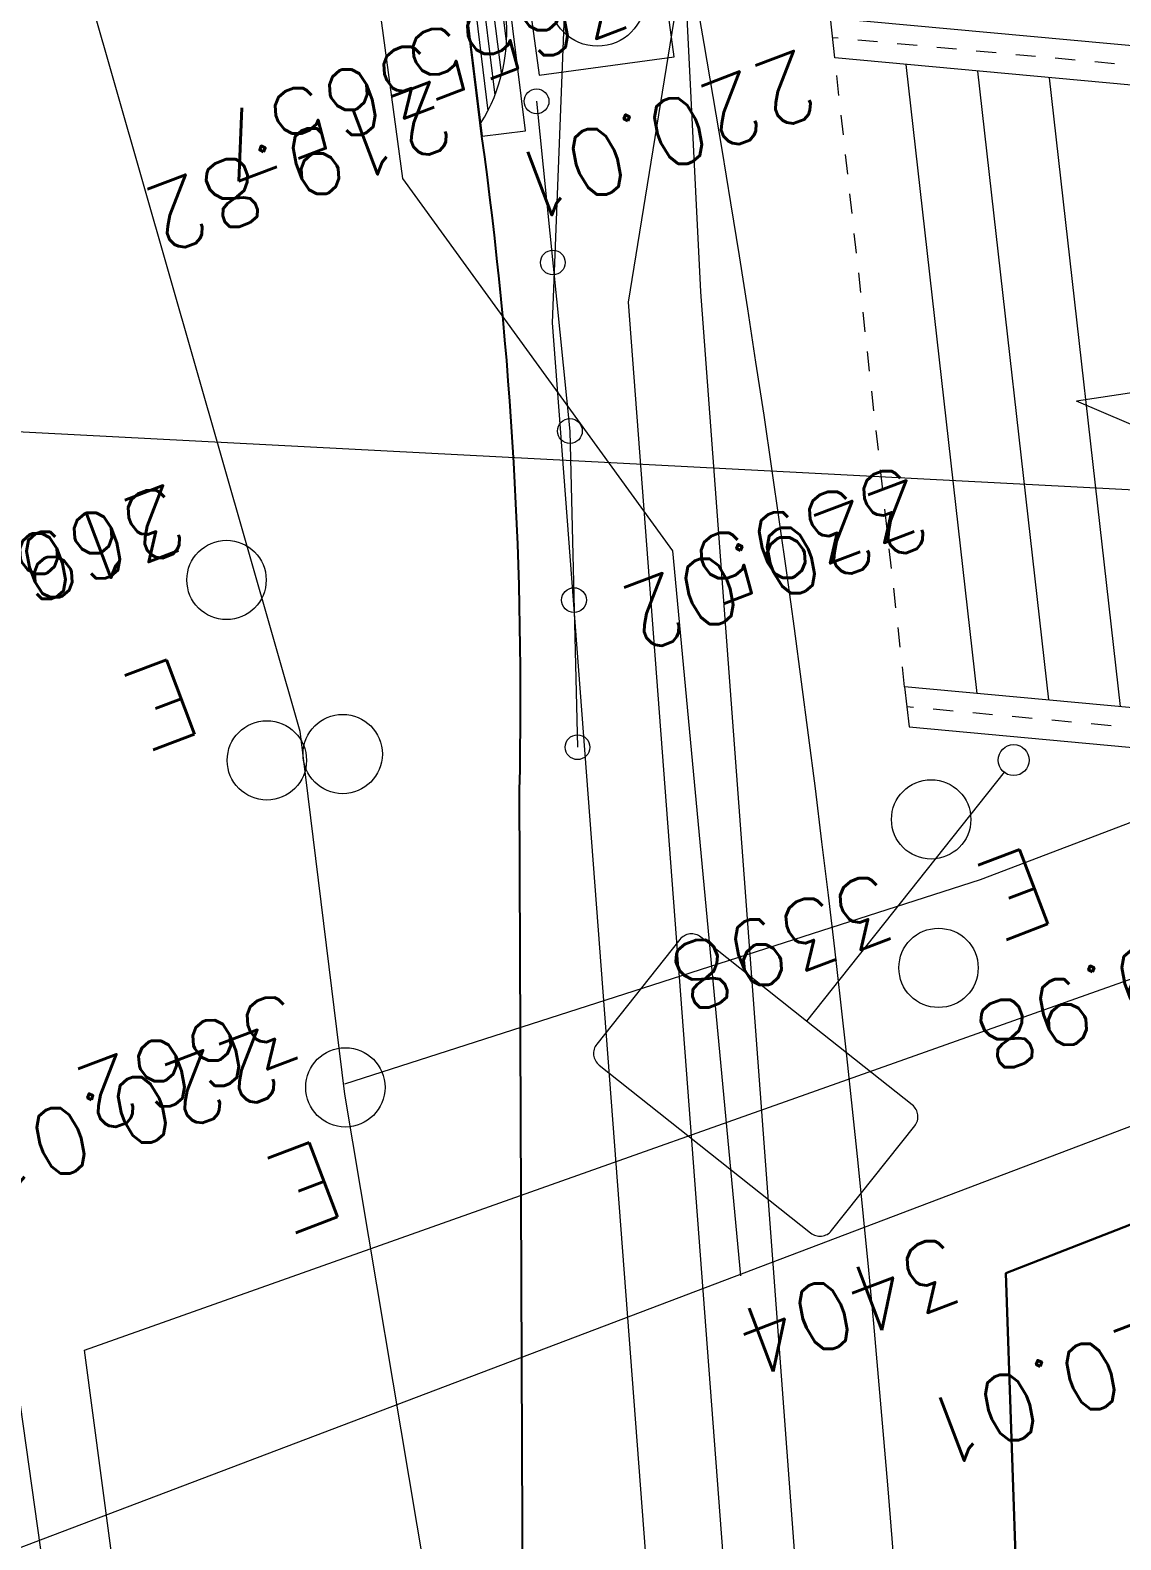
# Model space of a CAD drawing. Header units: metres. Extents: x 1838950 to 1842843, y 5171318 to 5174224.
# Drawn here: x 1841067.5 to 1841073, y 5171581.78 to 5171589.39 of the extents above; entities that cross this region are included whole.
import ezdxf

# ---------------------------------------------------------------- set-up
doc = ezdxf.new("R2010")
doc.units = ezdxf.units.M
doc.header["$LTSCALE"] = 0.0254
doc.header["$PDMODE"] = 1
doc.header["$PDSIZE"] = -2
doc.linetypes.add('L16', pattern=[1.476378, 1.181102, -0.295276])
doc.layers.get('0').update_dxf_attribs({"lineweight": 18})
for name, color, linetype, lineweight, true_color in [('AEP_SSL', 4, 'Continuous', 18, 0x00ffff), ('CAB_SSL', 7, 'Continuous', 18, 0x800000), ('EDF_SSL', 1, 'Continuous', 18, 0xff0000), ('GAZ_SSL', 7, 'Continuous', 18, 0xff6600), ('SA - CAB-réso', 7, 'Continuous', 18, 0x800000), ('TELECOM_SSL', 3, 'Continuous', 18, 0x00ff00)]:
    doc.layers.add(name, color=color, linetype=linetype, lineweight=lineweight, true_color=true_color)
for name, color, linetype, lineweight in [('Fond topo - ASS', 8, 'Continuous', 18), ('Fond topo - BAT_ANN', 8, 'Continuous', 18), ('Fond topo - CLO_LEG', 8, 'Continuous', 18), ('Fond topo - CLO_MUR', 8, 'Continuous', 18), ('Fond topo - EAU', 8, 'Continuous', 18), ('Fond topo - EAU_TXT', 8, 'Continuous', 18), ('Fond topo - N', 8, 'Continuous', 15), ('Fond topo - P', 8, 'Continuous', 50), ('Fond topo - SIG', 8, 'Continuous', 20), ('Fond topo - SOL', 8, 'Continuous', 18), ('Fond topo - VOI', 8, 'Continuous', 25), ('Fond topo - Z_500', 8, 'Continuous', 9), ('Général', 7, 'Continuous', 5)]:
    doc.layers.add(name, color=color, linetype=linetype, lineweight=lineweight)
doc.styles.add('Simplex', font='simplex_.ttf')

# ---------------------------------------------------------------- blocks, each defined once
blk = doc.blocks.new('ASS01-4')
at = {"flags": 128}
blk.add_lwpolyline([(0.499143, -0.5), (0.499143, 0.499143), (-0.5, 0.499143), (-0.5, -0.5)], close=True, dxfattribs=at)
for radius in [0.35, 0.01]:
    blk.add_circle((0, 0), radius)
blk = doc.blocks.new('ASS06-4')
at = {"color": 7}
for p, q in [((-0.1294, 0.1461), (0, 0.1461)), ((0, 0.1461), (0.1353, 0.1461)), ((-0.3328, 0.0731), (0, 0.0731)), ((-0.2549, 0.1096), (0, 0.1096)), ((0, 0.1096), (0.2608, 0.1096)), ((0, 0.0731), (0.3387, 0.0731)), ((-0.3925, 0.0365), (0, 0.0365)), ((0, 0.0365), (0.3984, 0.0365))]:
    blk.add_line(p, q, dxfattribs=at)
at = {"color": 7, "flags": 128}
blk.add_lwpolyline([(-0.5, 0), (0.5, 0), (0.5, 0.18), (-0.5, 0.18)], close=True, dxfattribs=at)
blk.add_lwpolyline([(0.4471, 0, 0.173348), (0.0029, 0.1588, 0.173348), (-0.4412, 0)], format="xyb", dxfattribs=at)
blk = doc.blocks.new('ESC01-4')
for p, q in [((1.257547, 0.126415), (1.7, 0)), ((1.338104, 0), (0, 0)), ((1.257547, -0.126415), (1.7, 0))]:
    blk.add_line(p, q)
blk = doc.blocks.new('CLOLEG-4')
blk.add_circle((0, 0), 0.0625)
blk = doc.blocks.new('EAU03-4')
blk.add_circle((0, 0), 0.2)
blk = doc.blocks.new('EAU99-4')
at = {"insert": (0, 0), "char_height": 0.4014, "attachment_point": 5, "line_spacing_factor": 1.128203, "style": 'Simplex'}
blk.add_mtext('E', dxfattribs=at)
blk = doc.blocks.new('PTOPO-4')
at = {"color": 7, "linetype": 'Continuous', "lineweight": 5, "transparency": 33554687}
blk.add_point((0, 0), dxfattribs=at)
at = {"layer": 'Général', "color": 0, "flags": 1}
for tag in ['MAT', 'ALT']:
    blk.add_attdef(tag, (0, 0), '', height=0.00018, dxfattribs=at)
blk = doc.blocks.new('MOB01-4')
blk.add_line((0, 0.078125), (0, 1.679534))
at = {"linetype": 'Continuous', "flags": 128}
blk.add_lwpolyline([(0, 1.679534), (0.680858, 1.679534, 0.41421401), (0.755858, 1.754534), (0.755858, 2.428793, 0.41421401), (0.680858, 2.503793), (-0.680858, 2.503793, 0.41421401), (-0.755858, 2.428793), (-0.755858, 1.754534, 0.41421401), (-0.680858, 1.679534)], format="xyb", close=True, dxfattribs=at)
blk.add_circle((0, 0), 0.078125)

msp = doc.modelspace()

# ---------------------------------------------------------------- linework, layer by layer
at = {"layer": 'AEP_SSL', "flags": 128}
for points in [[(1841069.0826, 5171584.0743), (1841072.2882, 5171585.1052), (1841135.151, 5171609.084), (1841159.7174, 5171618.5482), (1841158.4403, 5171641.4887), (1841161.8744, 5171644.367), (1841178.83, 5171657.7065), (1841204.131, 5171677.8576), (1841211.9823, 5171684.9204), (1841209.128, 5171689.9213), (1841199.8153, 5171696.4363)], [(1841062.4884, 5171608.1073), (1841068.855, 5171585.8534), (1841069.0815, 5171584.0223), (1841070.7221, 5171574.2437), (1841073.1994, 5171544.5338), (1841074.9036, 5171520.1291)]]:
    msp.add_lwpolyline(points, dxfattribs=at)
at = {"layer": 'CAB_SSL', "flags": 128}
msp.add_lwpolyline([(1841060.9949, 5171587.6976), (1841082.4969, 5171586.5813), (1841110.7438, 5171597.4671), (1841139.3067, 5171608.3653), (1841156.5564, 5171636.0724)], dxfattribs=at)
at = {"layer": 'EDF_SSL', "linetype": 'Continuous', "flags": 128}
for points in [[(1841075.4717, 5171522.3738), (1841070.5131, 5171588.0165), (1841070.7847, 5171589.6947), (1841075.6776, 5171593.7661), (1841080.6876, 5171591.897), (1841086.0092, 5171592.3643), (1841109.7179, 5171601.8248), (1841124.6413, 5171607.855), (1841130.4241, 5171611.9628), (1841137.9396, 5171610.6957), (1841158.939, 5171618.4844), (1841159.3259, 5171635.436), (1841159.5361, 5171638.0372), (1841162.4685, 5171640.4323), (1841165.8972, 5171644.7241), (1841175.8732, 5171652.4859)], [(1841075.0888, 5171522.2704), (1841070.1302, 5171587.913), (1841070.3449, 5171593.4222), (1841069.6328, 5171600.1064)], [(1841075.7689, 5171522.3203), (1841070.8773, 5171588.0692), (1841070.5689, 5171594.2968), (1841058.8405, 5171593.0805), (1841051.999, 5171588.5846)], [(1841071.3939, 5171538.0157), (1841069.1306, 5171570.4726), (1841066.5594, 5171588.7587), (1841065.7522, 5171592.8166), (1841060.849, 5171591.727), (1841058.6044, 5171591.1604), (1841052.8512, 5171587.3249)], [(1841071.6402, 5171538.05), (1841069.3449, 5171570.8901), (1841067.7695, 5171582.7321), (1841085.5943, 5171589.0553)]]:
    msp.add_lwpolyline(points, dxfattribs=at)
at = {"layer": 'Fond topo - BAT_ANN'}
for p, q in [((1841072.2706, 5171586.0438), (1841071.9129, 5171589.2148)), ((1841072.632, 5171586.0105), (1841072.2743, 5171589.1815)), ((1841072.9935, 5171585.9771), (1841072.6357, 5171589.1482))]:
    msp.add_line(p, q, dxfattribs=at)
at = {"layer": 'Fond topo - CLO_LEG', "flags": 128}
msp.add_lwpolyline([(1841070.0491, 5171589.0293), (1841070.2173, 5171587.3667), (1841070.2556, 5171585.7725)], dxfattribs=at)
at = {"layer": 'Fond topo - CLO_MUR', "linetype": 'L16'}
for p, q in [((1841075.1543, 5171589.0168), (1841071.542, 5171589.3494)), ((1841075.535, 5171585.642), (1841071.9164, 5171585.9761))]:
    msp.add_line(p, q, dxfattribs=at)
at = {"layer": 'Fond topo - CLO_MUR', "flags": 128}
for points in [[(1841071.5533, 5171589.2479), (1841071.5308, 5171589.4508), (1841075.1428, 5171589.1183), (1841075.1657, 5171588.9153)], [(1841075.5236, 5171585.7435), (1841071.9051, 5171586.0776), (1841071.9277, 5171585.8746), (1841075.5465, 5171585.5405)]]:
    msp.add_lwpolyline(points, close=True, dxfattribs=at)
at = {"layer": 'Fond topo - SOL', "linetype": 'L16'}
msp.add_line((1841071.9051, 5171586.0776), (1841071.5533, 5171589.2479), dxfattribs=at)
at = {"layer": 'Fond topo - VOI', "flags": 128}
msp.add_lwpolyline([(1841071.768, 5171567.0997), (1841070.0409, 5171567.0428), (1841069.9971, 5171577.3025), (1841069.9637, 5171585.5571, 0.039921), (1841069.7739, 5171588.8515), (1841069.6251, 5171590.0643, -0.001353), (1841069.4825, 5171591.2533, 0.02223), (1841069.2719, 5171592.5487, 0.001942), (1841068.8619, 5171594.4772, 0.053975), (1841066.7788, 5171600.738), (1841066.3959, 5171601.7057), (1841064.5779, 5171606.0877, -0.070736), (1841064.2598, 5171607.3231, -0.048344), (1841064.2435, 5171608.4711)], format="xyb", dxfattribs=at)
at = {"layer": 'GAZ_SSL', "linetype": 'Continuous', "flags": 128}
msp.add_lwpolyline([(1841065.0239, 5171580.8175), (1841138.1374, 5171608.564), (1841159.3502, 5171616.1453), (1841159.9143, 5171616.4091), (1841160.1452, 5171622.136), (1841159.1021, 5171639.5428), (1841164.1527, 5171643.4406), (1841164.469, 5171645.228), (1841200.8391, 5171674.0736), (1841202.6029, 5171674.3302), (1841210.1066, 5171680.1959), (1841214.8364, 5171683.783), (1841216.9159, 5171683.6457), (1841221.9617, 5171674.9673), (1841234.0937, 5171656.3456), (1841238.8694, 5171656.6192), (1841240.5856, 5171654.2065), (1841247.1296, 5171658.6682), (1841254.3006, 5171661.4733)], dxfattribs=at)
at = {"layer": 'GAZ_SSL', "flags": 128}
msp.add_lwpolyline([(1841071.0787, 5171583.1076), (1841070.7355, 5171586.7622), (1841069.3749, 5171588.6399), (1841067.9361, 5171599.2835), (1841066.6029, 5171605.8561), (1841064.9583, 5171609.3476)], dxfattribs=at)
at = {"layer": 'SA - CAB-réso', "color": 7, "lineweight": 30, "flags": 128}
msp.add_lwpolyline([(1841081.0867, 5171586.5007), (1841072.4162, 5171583.1202), (1841072.6729, 5171575.6171), (1841073.2976, 5171566.3209), (1841074.4579, 5171566.68)], dxfattribs=at)
at = {"layer": 'TELECOM_SSL', "linetype": 'Continuous', "flags": 128}
msp.add_lwpolyline([(1841076.2018, 5171523.5795), (1841072.0989, 5171575.5306, 0.105936), (1841064.7671, 5171609.2516)], format="xyb", dxfattribs=at)

# ---------------------------------------------------------------- block references
at = {"layer": 'Fond topo - ASS'}
for name, p, xscale, yscale, zscale, rotation in [('ASS06-4', (1841069.7, 5171589.4589), 1.22, 1.22, 1.22, 277.0551875031161), ('ASS01-4', (1841070.3562, 5171589.5475), 0.6871347080288001, 0.6871347080288001, 0.6871347080288001, 97.7514516972015)]:
    msp.add_blockref(name, p, dxfattribs=dict(at, xscale=xscale, yscale=yscale, zscale=zscale, rotation=rotation))
at = {"layer": 'Fond topo - BAT_ANN', "rotation": 172.7293004776139}
msp.add_blockref('ESC01-4', (1841074.4588, 5171587.3021), dxfattribs=at)
at = {"layer": 'Fond topo - CLO_LEG', "rotation": 275.7781962242672}
for p in [(1841070.0491, 5171589.0293), (1841070.1313, 5171588.2164), (1841070.2173, 5171587.3667), (1841070.2378, 5171586.5141), (1841070.2556, 5171585.7725)]:
    msp.add_blockref('CLOLEG-4', p, dxfattribs=at)
at = {"layer": 'Fond topo - EAU', "rotation": 89.1261311044283}
for p in [(1841068.4858, 5171586.6158), (1841068.6892, 5171585.706), (1841069.0717, 5171585.7381), (1841072.0389, 5171585.4083), (1841072.0761, 5171584.6598), (1841069.0851, 5171584.0574)]:
    msp.add_blockref('EAU03-4', p, dxfattribs=at)
at = {"layer": 'Fond topo - EAU_TXT', "rotation": 200.7892219420748}
for p in [(1841068.1652, 5171585.9923), (1841072.4677, 5171585.0353), (1841068.8851, 5171583.5579)]:
    msp.add_blockref('EAU99-4', p, dxfattribs=at)
at = {"layer": 'Fond topo - P', "rotation": 200.7892219420548}
for p in [(1841070.743, 5171589.2534), (1841069.7739, 5171588.8515), (1841072.1952, 5171586.7124), (1841068.4858, 5171586.6158), (1841072.0761, 5171584.6598), (1841069.0851, 5171584.0574), (1841072.4139, 5171582.8295)]:
    msp.add_blockref('PTOPO-4', p, dxfattribs=at)
at = {"layer": 'Fond topo - SIG', "rotation": 141.5494191242756}
msp.add_blockref('MOB01-4', (1841072.455, 5171585.7072), dxfattribs=at)

# ---------------------------------------------------------------- texts
at = {"layer": 'Fond topo - N', "char_height": 0.3412, "attachment_point": 1, "rotation": 200.78922, "line_spacing_factor": 1.128608, "style": 'Simplex'}
for s, insert in [('3655', (1841070.5698, 5171589.4277)), ('3657', (1841069.6008, 5171589.0259)), ('3395', (1841072.022, 5171586.8868)), ('3661', (1841068.3127, 5171586.7902)), ('3398', (1841071.9029, 5171584.8341)), ('3662', (1841068.9119, 5171584.2318)), ('3404', (1841072.2408, 5171583.0038))]:
    msp.add_mtext(s, dxfattribs=dict(at, insert=insert))
at = {"layer": 'Fond topo - Z_500', "char_height": 0.3412, "attachment_point": 1, "rotation": 200.78922, "line_spacing_factor": 1.128608, "style": 'Simplex'}
for s, insert in [('220.01', (1841071.5075, 5171588.9795)), ('219.82', (1841069.671, 5171588.8227)), ('220.02', (1841072.0755, 5171586.8137)), ('219.99', (1841068.3269, 5171586.7882)), ('219.98', (1841073.8508, 5171584.6881)), ('220.01', (1841068.8026, 5171584.0438)), ('220.01', (1841073.5865, 5171582.6992))]:
    msp.add_mtext(s, dxfattribs=dict(at, insert=insert))

doc.saveas('drawing.dxf')
